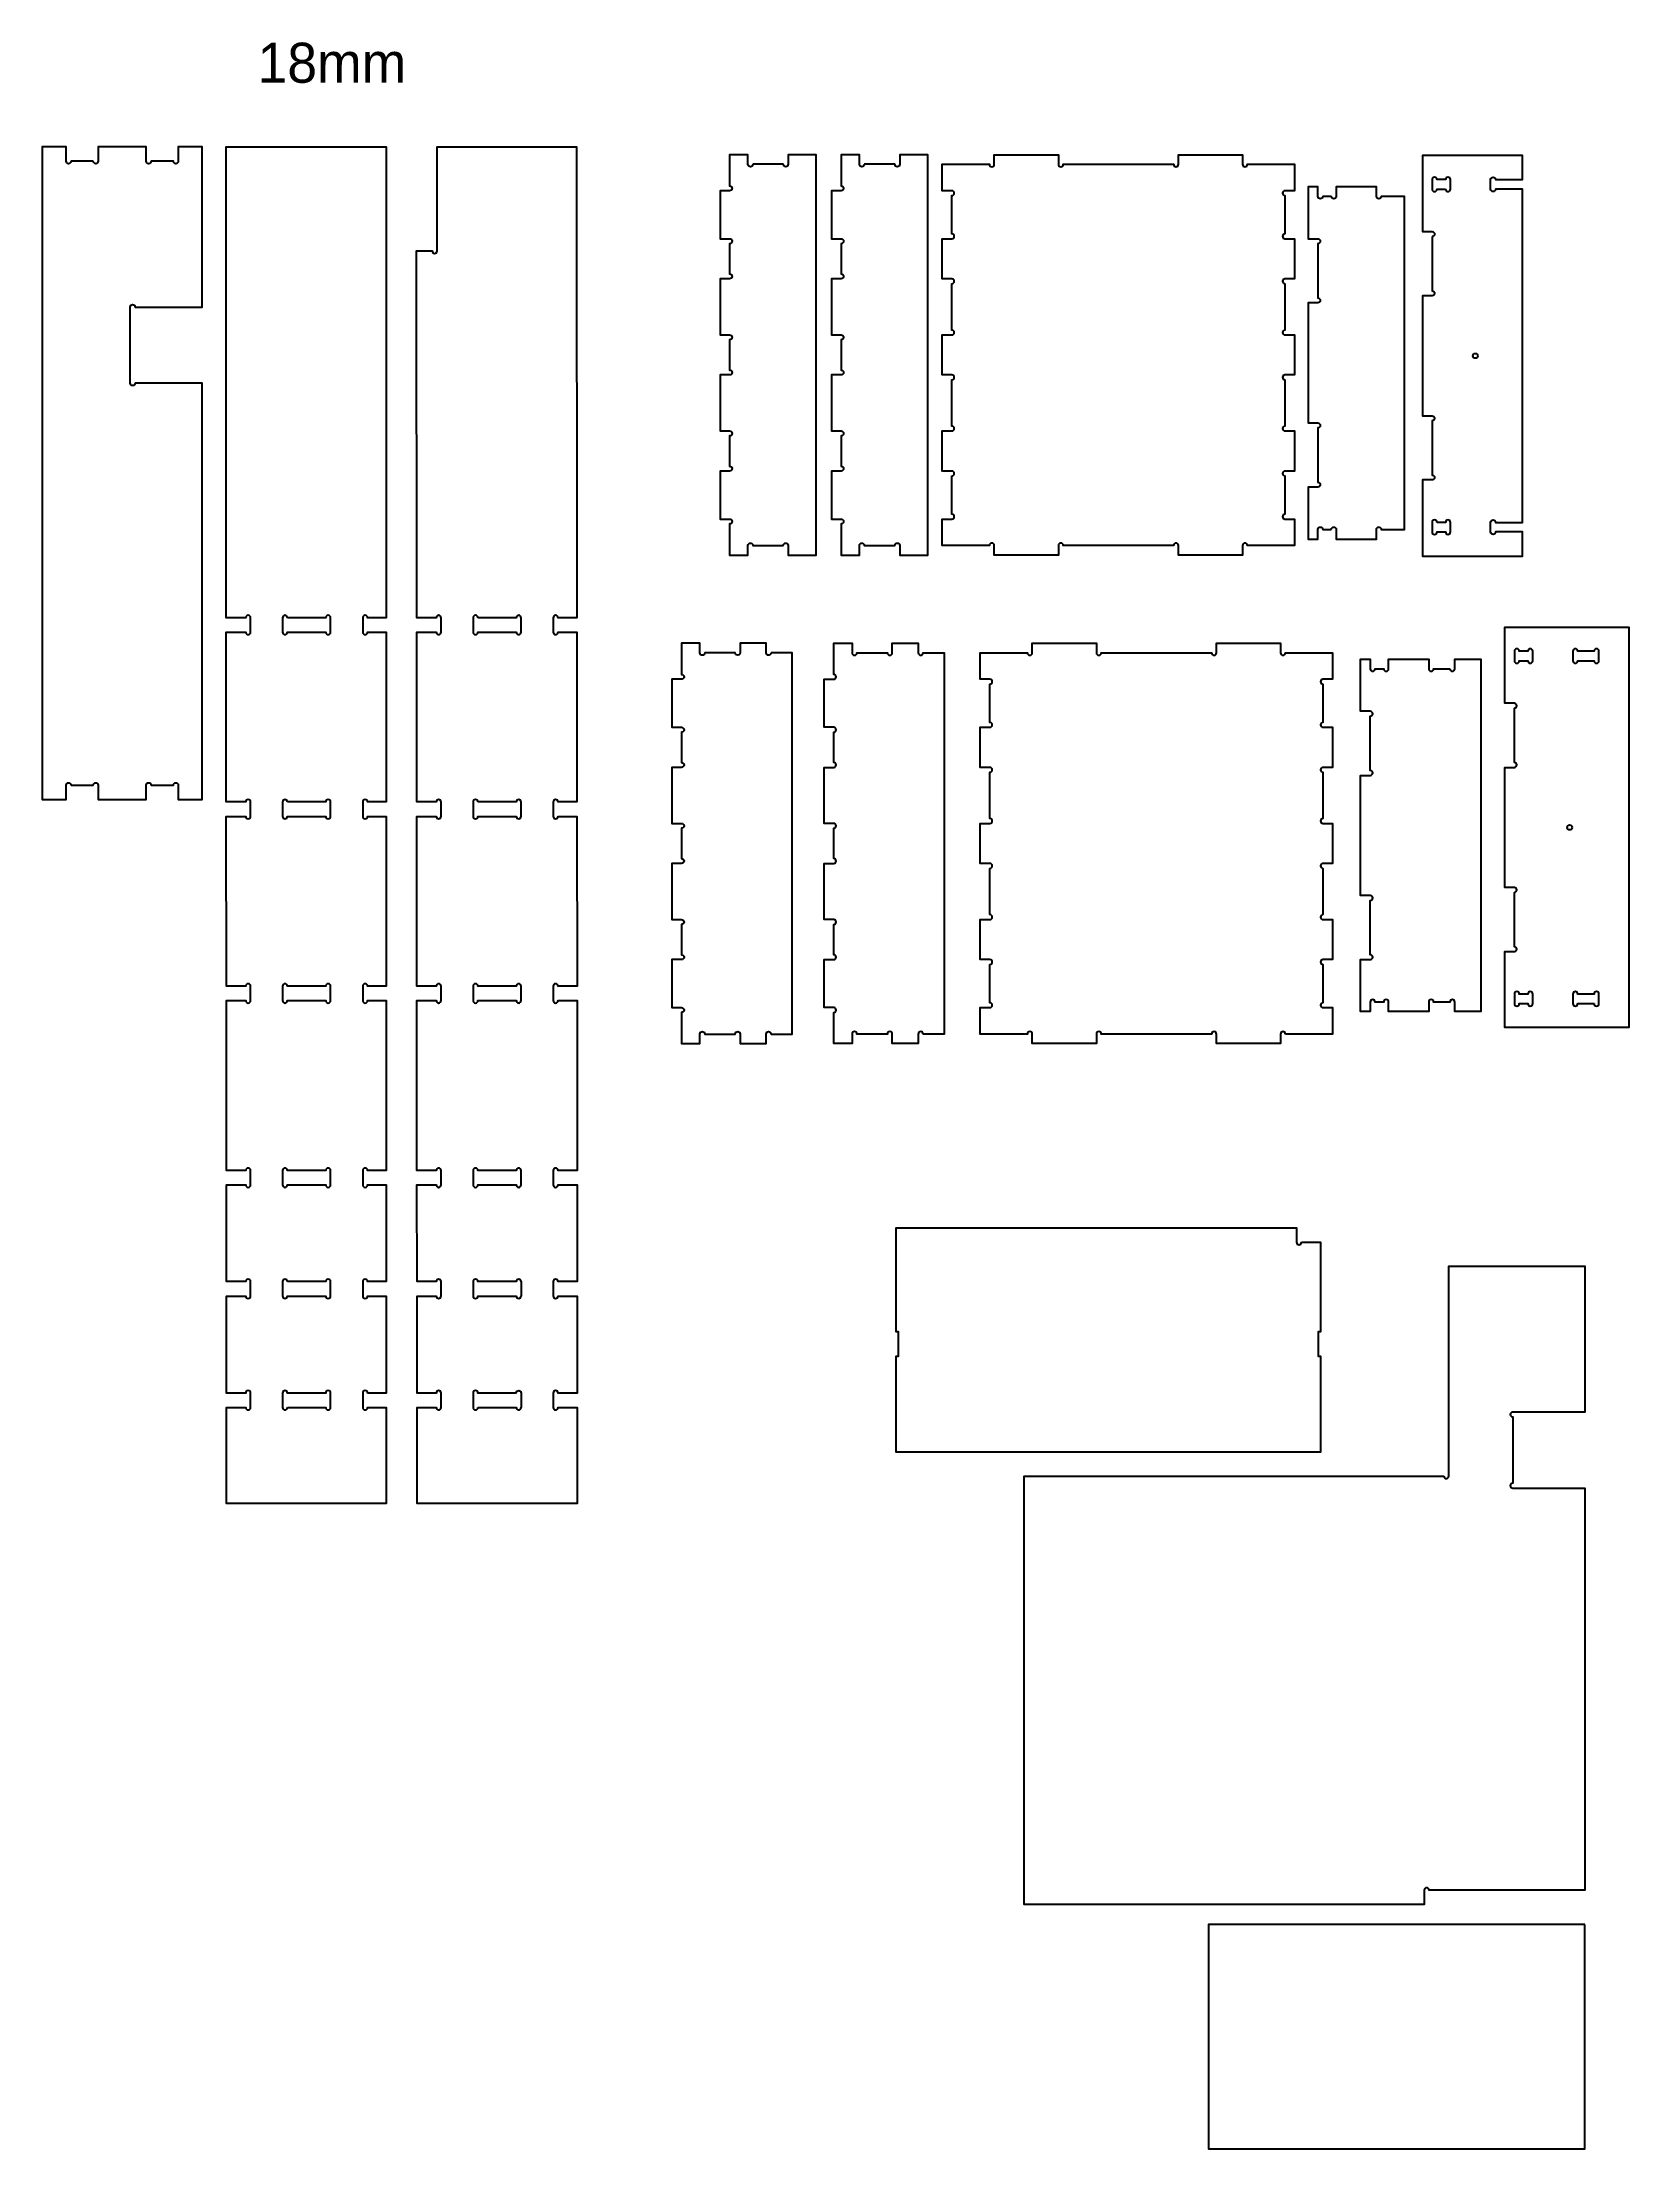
# Model space of a CAD drawing. Extents: x 126 to 324, y -345 to -82.
import ezdxf

# ---------------------------------------------------------------- set-up
doc = ezdxf.new("R2010")
doc.units = 0
doc.layers.add('DEFAULT', color=7, linetype='CONTINUOUS')
doc.styles.add('DEFAULT', font='txt')

msp = doc.modelspace()

# ---------------------------------------------------------------- linework, layer by layer
at = {"layer": 'DEFAULT'}
for p, q in [((180.16, -236.71), (180.16, -238.51)), ((186.16, -236.71), (186.16, -238.51))]:
    msp.add_line(p, q, dxfattribs=at)
for points in [[(132.73, -96.82), (129.95, -96.82, -1), (129.34, -96.82), (129.34, -95.02), (126.34, -95.02), (126.34, -176.52), (129.34, -176.52), (129.34, -174.72, -1), (129.95, -174.72), (132.73, -174.72, -1), (133.34, -174.72), (133.34, -176.52), (139.34, -176.52), (139.34, -174.72, -1), (139.95, -174.72), (142.73, -174.72, -1), (143.34, -174.72), (143.34, -176.52), (146.34, -176.52), (146.34, -124.52), (137.95, -124.52, -1), (137.34, -124.52), (137.34, -115.02, -1), (137.95, -115.02), (146.34, -115.02), (146.34, -95.02), (143.34, -95.02), (143.34, -96.82, -1), (142.73, -96.82), (139.95, -96.82, -1), (139.34, -96.82), (139.34, -95.02), (133.34, -95.02), (133.34, -96.82, -1)], [(166.98, -250.62, 1), (166.37, -250.62), (166.37, -252.42, 1), (166.98, -252.42), (169.3, -252.42), (169.3, -264.42), (149.38, -264.42), (149.38, -252.42), (151.76, -252.42, 1), (152.37, -252.42), (152.37, -250.62, 1), (151.76, -250.62), (149.38, -250.62), (149.37, -238.51), (151.76, -238.51, 1), (152.37, -238.51), (152.37, -236.71, 1), (151.76, -236.71), (149.37, -236.71), (149.36, -224.64), (151.76, -224.64, 1), (152.37, -224.64), (152.37, -222.84, 1), (151.76, -222.84), (149.36, -222.84), (149.35, -201.62), (151.76, -201.62, 1), (152.37, -201.62), (152.37, -199.82, 1), (151.76, -199.82), (149.35, -199.82), (149.34, -178.62), (151.76, -178.62, 1), (152.37, -178.62), (152.37, -176.82, 1), (151.76, -176.82), (149.34, -176.82), (149.33, -155.62), (151.76, -155.62, 1), (152.37, -155.62), (152.37, -153.82, 1), (151.76, -153.82), (149.33, -153.82), (149.31, -95.02), (169.3, -95.03), (169.3, -153.82), (166.98, -153.82, 1), (166.37, -153.82), (166.37, -155.62, 1), (166.98, -155.62), (169.3, -155.62), (169.3, -176.82), (166.98, -176.82, 1), (166.37, -176.82), (166.37, -178.62, 1), (166.98, -178.62), (169.3, -178.62), (169.3, -199.82), (166.98, -199.82, 1), (166.37, -199.82), (166.37, -201.62, 1), (166.98, -201.62), (169.3, -201.62), (169.3, -222.84), (166.98, -222.84, 1), (166.37, -222.84), (166.37, -224.64, 1), (166.98, -224.64), (169.3, -224.64), (169.3, -236.71), (166.98, -236.71, 1), (166.37, -236.71), (166.37, -238.51, 1), (166.98, -238.51), (169.3, -238.51), (169.3, -250.62)], [(176.16, -250.62, 1), (175.55, -250.62), (173.17, -250.62), (173.16, -238.51), (175.55, -238.51, 1), (176.16, -238.51), (176.16, -236.71, 1), (175.55, -236.71), (173.16, -236.71), (173.15, -224.64), (175.55, -224.64, 1), (176.16, -224.64), (176.16, -222.84, 1), (175.55, -222.84), (173.15, -222.84), (173.14, -201.62), (175.55, -201.62, 1), (176.16, -201.62), (176.16, -199.82, 1), (175.55, -199.82), (173.14, -199.82), (173.13, -178.62), (175.55, -178.62, 1), (176.16, -178.62), (176.16, -176.82, 1), (175.55, -176.82), (173.13, -176.82), (173.12, -155.62), (175.55, -155.62, 1), (176.16, -155.62), (176.16, -153.82, 1), (175.55, -153.82), (173.12, -153.82), (173.1, -108.02), (175.05, -108.02, 1), (175.66, -108.02), (175.66, -95.02), (193.09, -95.03), (193.12, -153.82), (190.77, -153.82, 1), (190.16, -153.82), (190.16, -155.62, 1), (190.77, -155.62), (193.12, -155.62), (193.13, -176.82), (190.77, -176.82, 1), (190.16, -176.82), (190.16, -178.62, 1), (190.77, -178.62), (193.13, -178.62), (193.14, -199.82), (190.77, -199.82, 1), (190.16, -199.82), (190.16, -201.62, 1), (190.77, -201.62), (193.14, -201.62), (193.15, -222.84), (190.77, -222.84, 1), (190.16, -222.84), (190.16, -224.64, 1), (190.77, -224.64), (193.15, -224.64), (193.16, -236.71), (190.77, -236.71, 1), (190.16, -236.71), (190.16, -238.51, 1), (190.77, -238.51), (193.16, -238.51), (193.17, -250.62), (190.77, -250.62, 1), (190.16, -250.62), (190.16, -252.42, 1), (190.77, -252.42), (193.17, -252.42), (193.17, -264.42), (173.17, -264.42), (173.17, -252.42), (175.55, -252.42, 1), (176.16, -252.42)], [(215.1, -97.2, -1), (214.49, -97.2), (214.49, -96), (212.2, -96), (212.2, -99.89, -1), (212.2, -100.5), (211, -100.5), (211, -106.5), (212.2, -106.5, -1), (212.2, -107.11), (212.2, -110.89, -1), (212.2, -111.5), (211, -111.5), (211, -118.5), (212.2, -118.5, -1), (212.2, -119.11), (212.2, -122.89, -1), (212.2, -123.5), (211, -123.5), (211, -130.5), (212.2, -130.5, -1), (212.2, -131.11), (212.2, -134.89, -1), (212.2, -135.5), (211, -135.5), (211, -141.5), (212.2, -141.5, -1), (212.2, -142.11), (212.2, -146), (214.49, -146), (214.49, -144.8, -1), (215.1, -144.8), (218.9, -144.8, -1), (219.51, -144.8), (219.51, -146), (223, -146), (223, -96), (219.51, -96), (219.51, -97.2, -1), (218.9, -97.2)], [(229.02, -97.2, -1), (228.41, -97.2), (228.41, -96), (226.13, -96), (226.13, -99.89, -1), (226.13, -100.5), (224.93, -100.5), (224.93, -106.5), (226.13, -106.5, -1), (226.13, -107.11), (226.13, -110.89, -1), (226.13, -111.5), (224.93, -111.5), (224.93, -118.5), (226.13, -118.5, -1), (226.13, -119.11), (226.13, -122.89, -1), (226.13, -123.5), (224.93, -123.5), (224.93, -130.5), (226.13, -130.5, -1), (226.13, -131.11), (226.13, -134.89, -1), (226.13, -135.5), (224.93, -135.5), (224.93, -141.5), (226.13, -141.5, -1), (226.13, -142.11), (226.13, -146), (228.41, -146), (228.41, -144.8, -1), (229.02, -144.8), (232.83, -144.8, -1), (233.44, -144.8), (233.44, -146), (236.93, -146), (236.93, -96), (233.44, -96), (233.44, -97.2, -1), (232.83, -97.2)], [(239.95, -136.11, 1), (239.95, -135.5), (238.75, -135.5), (238.75, -130.5), (239.95, -130.5, 1), (239.95, -129.89), (239.95, -124.11, 1), (239.95, -123.5), (238.75, -123.5), (238.75, -118.5), (239.95, -118.5, 1), (239.95, -117.89), (239.95, -112.11, 1), (239.95, -111.5), (238.75, -111.5), (238.75, -106.5), (239.95, -106.5, 1), (239.95, -105.89), (239.95, -101.11, 1), (239.95, -100.5), (238.75, -100.5), (238.75, -97.2), (244.64, -97.2, 1), (245.25, -97.2), (245.25, -96), (253.25, -96), (253.25, -97.2, 1), (253.86, -97.2), (267.64, -97.2, 1), (268.25, -97.2), (268.25, -96), (276.25, -96), (276.25, -97.2, 1), (276.86, -97.2), (282.75, -97.2), (282.75, -100.5), (281.55, -100.5, 1), (281.55, -101.11), (281.55, -105.89, 1), (281.55, -106.5), (282.75, -106.5), (282.75, -111.5), (281.55, -111.5, 1), (281.55, -112.11), (281.55, -117.89, 1), (281.55, -118.5), (282.75, -118.5), (282.75, -123.5), (281.55, -123.5, 1), (281.55, -124.11), (281.55, -129.89, 1), (281.55, -130.5), (282.75, -130.5), (282.75, -135.5), (281.55, -135.5, 1), (281.55, -136.11), (281.55, -140.89, 1), (281.55, -141.5), (282.75, -141.5), (282.75, -144.8), (276.86, -144.8, 1), (276.25, -144.8), (276.25, -146), (268.25, -146), (268.25, -144.8, 1), (267.64, -144.8), (253.86, -144.8, 1), (253.25, -144.8), (253.25, -146), (245.25, -146), (245.25, -144.8, 1), (244.64, -144.8), (238.75, -144.8), (238.75, -141.5), (239.95, -141.5, 1), (239.95, -140.89)], [(299.93, -106.22), (299.93, -113, -1), (299.93, -113.61), (298.73, -113.61), (298.73, -128.61), (299.93, -128.61, -1), (299.93, -129.22), (299.93, -136, -1), (299.93, -136.61), (298.73, -136.61), (298.73, -146.11), (311.23, -146.11), (311.23, -143.11), (307.85, -143.11, -1), (307.24, -143.11), (307.24, -141.91, -1), (307.85, -141.91), (311.23, -141.91), (311.23, -100.31), (307.85, -100.31, -1), (307.24, -100.31), (307.24, -99.11, -1), (307.85, -99.11), (311.23, -99.11), (311.23, -96.11), (298.73, -96.11), (298.73, -105.61), (299.93, -105.61, -1)], [(301.6, -100.31, 1), (302.21, -100.31), (302.21, -99.11, 1), (301.6, -99.11), (300.54, -99.11, 1), (299.93, -99.11), (299.93, -100.31, 1), (300.54, -100.31)], [(287.34, -142.8, -1), (287.95, -142.8), (287.95, -144), (292.97, -144), (292.97, -142.8, -1), (293.58, -142.8), (296.46, -142.8), (296.46, -101.2), (293.58, -101.2, -1), (292.97, -101.2), (292.97, -100), (287.95, -100), (287.95, -101.2, -1), (287.34, -101.2), (286.27, -101.2, -1), (285.66, -101.2), (285.66, -100), (284.46, -100), (284.46, -106.5), (285.66, -106.5, -1), (285.66, -107.11), (285.66, -113.89, -1), (285.66, -114.5), (284.46, -114.5), (284.46, -129.5), (285.66, -129.5, -1), (285.66, -130.11), (285.66, -136.89, -1), (285.66, -137.5), (284.46, -137.5), (284.46, -144), (285.66, -144), (285.66, -142.8, -1), (286.27, -142.8)], [(300.54, -141.91, 1), (299.93, -141.91), (299.93, -143.11, 1), (300.54, -143.11), (301.6, -143.11, 1), (302.21, -143.11), (302.21, -141.91, 1), (301.6, -141.91)], [(156.98, -153.82, 1), (156.37, -153.82), (156.37, -155.62, 1), (156.98, -155.62), (161.76, -155.62, 1), (162.37, -155.62), (162.37, -153.82, 1), (161.76, -153.82)], [(180.77, -153.82, 1), (180.16, -153.82), (180.16, -155.62, 1), (180.77, -155.62), (185.55, -155.62, 1), (186.16, -155.62), (186.16, -153.82, 1), (185.55, -153.82)], [(310.2, -195.5, 1), (310.2, -194.89), (310.2, -188.11, 1), (310.2, -187.5), (309, -187.5), (309, -172.5), (310.2, -172.5, 1), (310.2, -171.89), (310.2, -165.11, 1), (310.2, -164.5), (309, -164.5), (309, -155), (324.5, -155), (324.5, -205), (309, -205), (309, -195.5)], [(217.37, -158.2, -1), (216.76, -158.2), (216.76, -157), (213.51, -157), (213.51, -158.2, -1.000005), (212.9, -158.2), (209.1, -158.2, -1), (208.49, -158.2), (208.49, -157), (206.2, -157), (206.2, -160.89, -1), (206.2, -161.5), (205, -161.5), (205, -167.5), (206.2, -167.5, -1), (206.2, -168.11), (206.2, -171.89, -1), (206.2, -172.5), (205, -172.5), (205, -179.5), (206.2, -179.5, -1), (206.2, -180.11), (206.2, -183.89, -1), (206.2, -184.5), (205, -184.5), (205, -191.5), (206.2, -191.5, -1), (206.2, -192.11), (206.2, -195.89, -1), (206.2, -196.5), (205, -196.5), (205, -202.5), (206.2, -202.5, -1), (206.2, -203.11), (206.2, -207), (208.49, -207), (208.49, -205.8, -1), (209.1, -205.8), (212.9, -205.8, -1), (213.51, -205.8), (213.51, -207), (216.76, -207), (216.76, -205.8, -1), (217.37, -205.8), (220, -205.8), (220, -158.2)], [(236.37, -205.8, 1), (235.76, -205.8), (235.76, -207), (232.51, -207), (232.51, -205.8, 1), (231.9, -205.8), (228.1, -205.8, 1), (227.49, -205.8), (227.49, -207), (225.2, -207), (225.2, -203.11, 1), (225.2, -202.5), (224, -202.5), (224, -196.5), (225.2, -196.5, 1), (225.2, -195.89), (225.2, -192.11, 1), (225.2, -191.5), (224, -191.5), (224, -184.5), (225.2, -184.5, 1), (225.2, -183.89), (225.2, -180.11, 1), (225.2, -179.5), (224, -179.5), (224, -172.5), (225.2, -172.5, 1), (225.2, -171.89), (225.2, -168.11, 1), (225.2, -167.5), (224, -167.5), (224, -161.5), (225.2, -161.5, 1), (225.2, -160.89), (225.2, -157), (227.49, -157), (227.49, -158.2, 1), (228.1, -158.2), (231.9, -158.2, 1), (232.51, -158.2), (232.51, -157), (235.76, -157), (235.76, -158.2, 1), (236.37, -158.2), (239, -158.2), (239, -205.8)], [(281.61, -205.8, 1), (281, -205.8), (281, -207), (273, -207), (273, -205.8, 1), (272.39, -205.8), (258.61, -205.8, 1), (258, -205.8), (258, -207), (250, -207), (250, -205.8, 1), (249.39, -205.8), (243.5, -205.8), (243.5, -202.5), (244.7, -202.5, 1), (244.7, -201.89), (244.7, -197.11, 1), (244.7, -196.5), (243.5, -196.5), (243.5, -191.5), (244.7, -191.5, 1), (244.7, -190.89), (244.7, -185.11, 1), (244.7, -184.5), (243.5, -184.5), (243.5, -179.5), (244.7, -179.5, 1), (244.7, -178.89), (244.7, -173.11, 1), (244.7, -172.5), (243.5, -172.5), (243.5, -167.5), (244.7, -167.5, 1), (244.7, -166.89), (244.7, -162.11, 1), (244.7, -161.5), (243.5, -161.5), (243.5, -158.2), (249.39, -158.2, 1), (250, -158.2), (250, -157), (258, -157), (258, -158.2, 1), (258.61, -158.2), (272.39, -158.2, 1), (273, -158.2), (273, -157), (281, -157), (281, -158.2, 1), (281.61, -158.2), (287.5, -158.2), (287.5, -161.5), (286.3, -161.5, 1), (286.3, -162.11), (286.3, -166.89, 1), (286.3, -167.5), (287.5, -167.5), (287.5, -172.5), (286.3, -172.5, 1), (286.3, -173.11), (286.3, -178.89, 1), (286.3, -179.5), (287.5, -179.5), (287.5, -184.5), (286.3, -184.5, 1), (286.3, -185.11), (286.3, -190.89, 1), (286.3, -191.5), (287.5, -191.5), (287.5, -196.5), (286.3, -196.5, 1), (286.3, -197.11), (286.3, -201.89, 1), (286.3, -202.5), (287.5, -202.5), (287.5, -205.8)], [(310.2, -158), (310.2, -159.2, 1), (310.81, -159.2), (311.88, -159.2, 1), (312.49, -159.2), (312.49, -158, 1), (311.88, -158), (310.81, -158, 1)], [(317.51, -158), (317.51, -159.2, 1), (318.12, -159.2), (320.15, -159.2, 1), (320.76, -159.2), (320.76, -158, 1), (320.15, -158), (318.12, -158, 1)], [(302.15, -160.2, 1), (302.76, -160.2), (302.76, -159), (306, -159), (306, -203), (302.76, -203), (302.76, -201.8, 1), (302.15, -201.8), (300.12, -201.8, 1), (299.51, -201.8), (299.51, -203), (294.49, -203), (294.49, -201.8, 1), (293.88, -201.8), (292.81, -201.8, 1), (292.2, -201.8), (292.2, -203), (291, -203), (291, -196.5), (292.2, -196.5, 1), (292.2, -195.89), (292.2, -189.11, 1), (292.2, -188.5), (291, -188.5), (291, -173.5), (292.2, -173.5, 1), (292.2, -172.89), (292.2, -166.11, 1), (292.2, -165.5), (291, -165.5), (291, -159), (292.2, -159), (292.2, -160.2, 1), (292.81, -160.2), (293.88, -160.2, 1), (294.49, -160.2), (294.49, -159), (299.51, -159), (299.51, -160.2, 1), (300.12, -160.2)], [(156.98, -176.82, 1), (156.37, -176.82), (156.37, -178.62, 1), (156.98, -178.62), (161.76, -178.62, 1), (162.37, -178.62), (162.37, -176.82, 1), (161.76, -176.82)], [(180.77, -176.82, 1), (180.16, -176.82), (180.16, -178.62, 1), (180.77, -178.62), (185.55, -178.62, 1), (186.16, -178.62), (186.16, -176.82, 1), (185.55, -176.82)], [(156.37, -201.62, 1), (156.98, -201.62), (161.76, -201.62, 1), (162.37, -201.62), (162.37, -199.82, 1), (161.76, -199.82), (156.98, -199.82, 1), (156.37, -199.82)], [(180.16, -201.62, 1), (180.77, -201.62), (185.55, -201.62, 1), (186.16, -201.62), (186.16, -199.82, 1), (185.55, -199.82), (180.77, -199.82, 1), (180.16, -199.82)], [(312.49, -202), (312.49, -200.8, 1), (311.88, -200.8), (310.81, -200.8, 1), (310.2, -200.8), (310.2, -202, 1), (310.81, -202), (311.88, -202, 1)], [(320.15, -202, 1), (320.76, -202), (320.76, -200.8, 1), (320.15, -200.8), (318.12, -200.8, 1), (317.51, -200.8), (317.51, -202, 1), (318.12, -202)], [(156.37, -224.64, 1), (156.98, -224.64), (161.76, -224.64, 1), (162.37, -224.64), (162.37, -222.84, 1), (161.76, -222.84), (156.98, -222.84, 1), (156.37, -222.84)], [(180.16, -224.64, 1), (180.77, -224.64), (185.55, -224.64, 1), (186.16, -224.64), (186.16, -222.84, 1), (185.55, -222.84), (180.77, -222.84, 1), (180.16, -222.84)], [(283.61, -231.8), (286, -231.8), (286, -243), (285.7, -243), (285.7, -246), (286, -246), (286, -258), (233, -258), (233, -246), (233.3, -246), (233.3, -243), (233, -243), (233, -230), (283, -230), (283, -231.8, 1)], [(156.98, -236.71, 1), (156.37, -236.71), (156.37, -238.51, 1), (156.98, -238.51), (161.76, -238.51, 1), (162.37, -238.51), (162.37, -236.71, 1), (161.76, -236.71)], [(301.39, -261, 1), (302, -261), (302, -234.8), (319, -234.8), (319, -253), (310, -253, 1), (310, -253.61), (310, -261.89, 1), (310, -262.5), (319, -262.5), (319, -312.7), (299.55, -312.7, 1), (298.94, -312.7), (298.94, -312.74), (298.94, -314.5), (249, -314.5), (249, -261)], [(156.98, -252.42), (161.76, -252.42, 1), (162.37, -252.42), (162.37, -250.62, 1), (161.76, -250.62), (156.98, -250.62, 1), (156.37, -250.62), (156.37, -252.42, 1)]]:
    msp.add_lwpolyline(points, format="xyb", close=True, dxfattribs=at)
for points in [[(186.16, -236.71, 1), (185.55, -236.71), (180.77, -236.71, 1), (180.16, -236.71)], [(180.16, -238.51, 1), (180.77, -238.51), (185.55, -238.51, 1), (186.16, -238.51)], [(185.55, -250.62), (180.77, -250.62, 1), (180.16, -250.62)], [(180.16, -250.62), (180.16, -252.42, 1), (180.77, -252.42)], [(180.77, -252.42), (185.55, -252.42, 1), (186.16, -252.42)], [(185.55, -250.62, -1), (186.16, -250.62), (186.16, -252.42)]]:
    msp.add_lwpolyline(points, format="xyb", dxfattribs=at)
msp.add_lwpolyline([(319, -317), (272, -317), (272, -345), (319, -345)], close=True, dxfattribs=at)
for centre in [(305.33, -121.11), (317.1, -180)]:
    msp.add_circle(centre, 0.305, dxfattribs=at)

# ---------------------------------------------------------------- texts
at = {"layer": 'DEFAULT', "style": 'DEFAULT'}
msp.add_text('18mm', height=5, dxfattribs=at).set_placement((153.24, -87.02))

doc.saveas('drawing.dxf')
